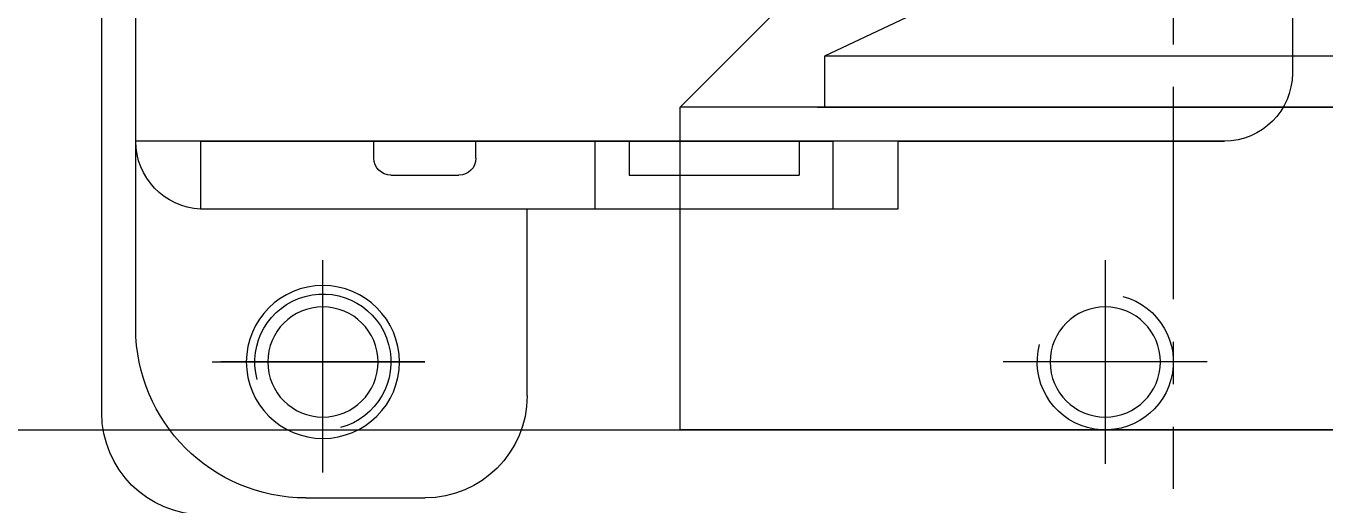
# Model space of a CAD drawing. Header units: inches. Extents: x 0 to 77285, y -118 to 40065.
# Drawn here: x 4391.91 to 4430.1, y 23033.34 to 23047.44 of the extents above; entities that cross this region are included whole.
import ezdxf

# ---------------------------------------------------------------- set-up
doc = ezdxf.new("R2010")
doc.units = ezdxf.units.IN
doc.header["$LTSCALE"] = 5
doc.header["$MEASUREMENT"] = 0
doc.linetypes.add('CENTER', pattern=[2, 1.25, -0.25, 0.25, -0.25])
for name, color, linetype in [('11', 1, 'CENTER'), ('44', 4, 'Continuous'), ('99', 181, 'Continuous'), ('T', 3, 'Continuous'), ('Y', 60, 'Continuous')]:
    doc.layers.add(name, color=color, linetype=linetype)

# ---------------------------------------------------------------- blocks, each defined once
blk = doc.blocks.new('A$C8b1ceeae')
blk.add_line((-7, -46), (117, -46))
for centre in [(-5.5, -16.5), (-5.5, -39.5)]:
    blk.add_circle(centre, 1.621)
blk.add_arc((-7, -43), 3, 180, 270)
at = {"layer": '11'}
for p, q in [((-5.5, -13.5), (-5.5, -19.5)), ((-2.5, -16.5), (-8.5, -16.5)), ((-5.5, -36.5), (-5.5, -42.5)), ((-8.5, -39.5), (-2.5, -39.5))]:
    blk.add_line(p, q, dxfattribs=at)
at = {"layer": 'T'}
for centre, start, end in [((-5.5, -16.5), 15, 285), ((-5.5, -39.5), 255, 165)]:
    blk.add_arc(centre, 2, start, end, dxfattribs=at)
blk = doc.blocks.new('A$C9c3b0687E')
for p, q in [((114.497, 28.5), (8.5, 28.5)), ((114.5, 28.5), (8.5, 28.5)), ((6.5, 16.9), (6.5, 26.5)), ((6.5, 26.5), (6.5, -5.5)), ((4.498, 16.9), (4.5, -3.6)), ((6.5, 16.9), (4.498, 16.9)), ((4.497, 15), (6.5, 15)), ((6.497, 15), (6.497, 4.5)), ((6.5, -3.6), (6.5, 15)), ((5.5, 9), (5.5, 14)), ((6.5, 14), (5.5, 14)), ((6.5, 9), (5.5, 9)), ((4.497, 8), (6.497, 8)), ((-1, 6.003), (4.499, 6.003)), ((5.997, 4.5), (6.497, 4.5)), ((5.497, 2), (5.497, 4)), ((-4, -0.5), (-4, 3.003)), ((5.997, 1.5), (6.497, 1.5)), ((6.497, 1.5), (6.497, -3.6)), ((6.5, -3.6), (4.5, -3.6)), ((1, -5.5), (6.5, -5.5)), ((6.497, -5.5), (114.497, -5.5)), ((6.5, -5.5), (114.5, -5.5))]:
    blk.add_line(p, q)
blk.add_circle((0, 0), 2.25)
for centre, radius, start, end in [((8.5, 26.5), 2, 90, 180), ((8.5, 26.5), 2, 90, 180), ((-1, 3.003), 3, 90, 180), ((5.997, 4), 0.5, 90, 180), ((5.997, 2), 0.5, 180, 270), ((1, -0.5), 5, 180, 270), ((6.497, -3.5), 2, 182.866, 270)]:
    blk.add_arc(centre, radius, start, end)
at = {"layer": '11'}
for p, q in [((0, -3.25), (0, 3.25)), ((-3.25, 0), (3.25, 0))]:
    blk.add_line(p, q, dxfattribs=at)
blk = doc.blocks.new('A$C44923449')
at = {"layer": '99'}
blk.add_blockref('A$C9c3b0687E', (24.5, -57.5), dxfattribs=at)
at = {"layer": 'Y'}
blk.add_blockref('A$C8b1ceeae', (30, -18), dxfattribs=at)
blk = doc.blocks.new('af!@$!2^^&&@$aD읾ㅇㄹA$C5BB358B1')
for p, q in [((1.737, 42), (1.737, 0)), ((43.737, 32.5), (11.237, 0)), ((11.237, 31.5), (11.237, 0)), ((11.237, 4.042), (11.237, 24.542)), ((12.737, 24.75), (12.737, 4.25)), ((14.037, 6.992), (12.737, 4.25)), ((12.737, 4.25), (11.237, 4.25)), ((1.737, 0), (11.237, 0))]:
    blk.add_line(p, q)
at = {"layer": '11'}
blk.add_line((21.833, 14.5), (0, 14.5), dxfattribs=at)
blk = doc.blocks.new('A$C936e2093')
blk.add_line((22.5, -705, 0), (22.5, 0))
at = {"layer": '44', "extrusion": (0, 0, -1), "xscale": -1, "zscale": -1}
blk.add_blockref('af!@$!2^^&&@$aD읾ㅇㄹA$C5BB358B1', (-20.763, -87), dxfattribs=at)

msp = doc.modelspace()

# ---------------------------------------------------------------- block references
at = {"xscale": -1, "rotation": 270}
for name, p in [('A$C936e2093', (4498.13583863, 23013.05047629, -0.00000001)), ('A$C44923449', (4458.13583863, 23013.05047629))]:
    msp.add_blockref(name, p, dxfattribs=at)

doc.saveas('drawing.dxf')
